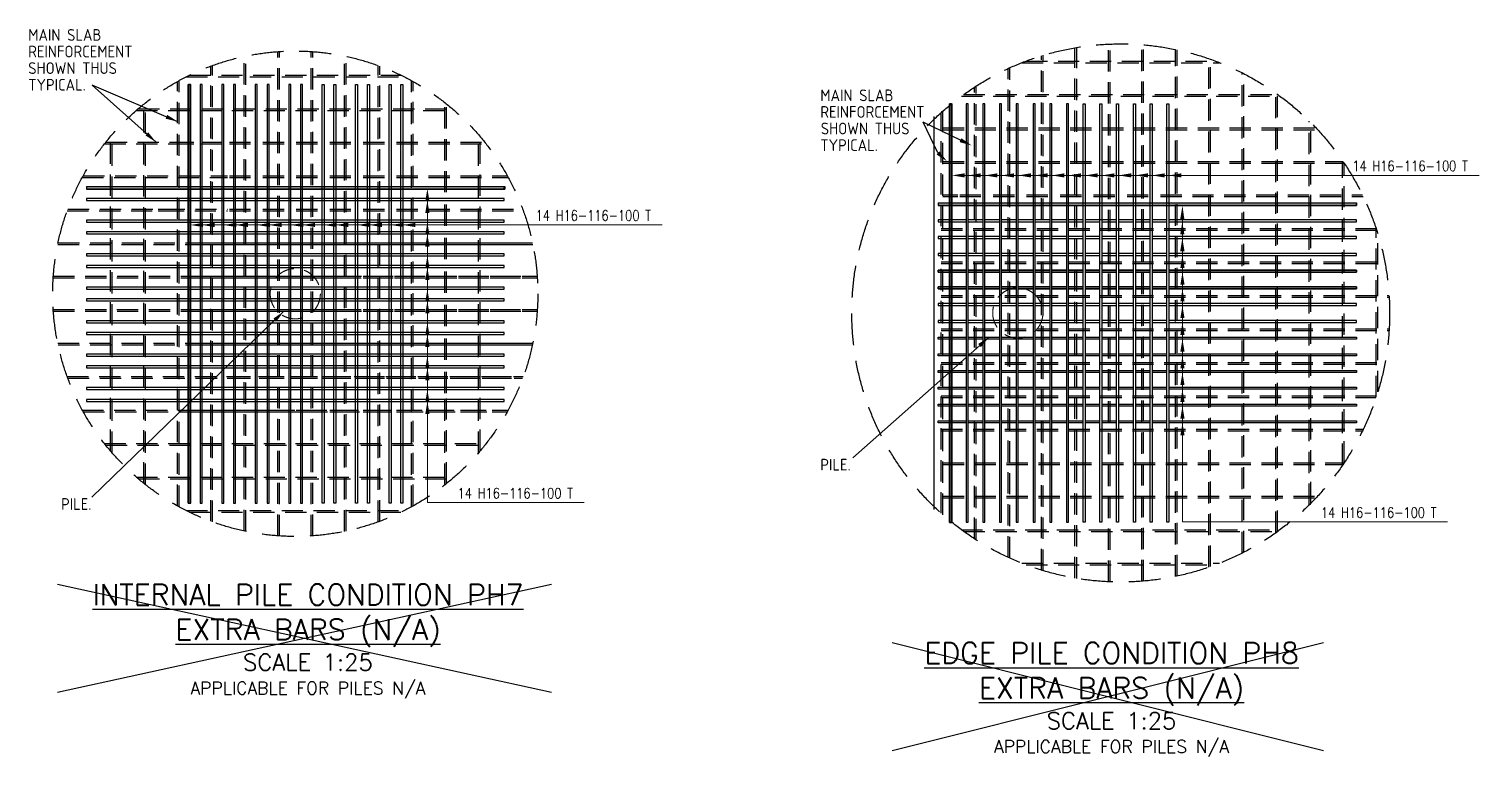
# Model space of a CAD drawing. Header units: millimetres. Extents: x -21392 to 100362, y -17730 to 39230.
# Drawn here: x 85617 to 94285, y 5177 to 9525 of the extents above; entities that cross this region are included whole.
import ezdxf

# ---------------------------------------------------------------- set-up
doc = ezdxf.new("R2010")
doc.units = ezdxf.units.MM
doc.linetypes.add('DASHED', pattern=[19.05, 12.7, -6.35])
doc.layers.get('0').update_dxf_attribs({"color": 254, "true_color": 0xdfdfdf})
for name, color, linetype in [('AP-NOTUSED', 1, 'Continuous'), ('AP-TEXT', 7, 'Continuous'), ('AutoCAD_Structural_Detailing_Distribution description', 7, 'Continuous'), ('AutoCAD_Structural_Detailing_opis rozkładu_', 7, 'Continuous'), ('CONC50', 4, 'Continuous'), ('H12', 5, 'Continuous'), ('SD-Pile-SECTION', 7, 'DASHED'), ('STEEL18', 1, 'Continuous'), ('STEEL25', 2, 'Continuous'), ('TEXT 35', 3, 'Continuous')]:
    doc.layers.add(name, color=color, linetype=linetype)
doc.styles.add('ISO', font='isocp.shx')
doc.styles.add('ROMANS', font='romans')
doc.styles.add('ROMANS NARROW', font='romans.shx', dxfattribs={"width": 0.8})
doc.styles.get("Standard").update_dxf_attribs({"font": 'arial.ttf'})
doc.dimstyles.new('ISO-25', dxfattribs={"dimtxt": 2.5, "dimasz": 2.5, "dimexe": 1.25, "dimexo": 0.625, "dimtad": 1, "dimtxsty": 'Standard', "dimcen": 2.5, "dimadec": 0, "dimazin": 0, "dimtfac": 1, "dimtmove": 0, "dimatfit": 3, "dimfxl": 1, "dimarcsym": 0})

msp = doc.modelspace()

# ---------------------------------------------------------------- hatches: boundary and pattern name
for points in [[(86583.7, 6693.7), (86567.7, 6693.7), (86567.7, 9193.7), (86583.7, 9193.7)], [(91135.5, 6578.2), (91119.5, 6578.2), (91119.5, 9078.2), (91135.5, 9078.2)], [(85961.5, 8568.9), (85961.5, 8584.9), (88461.5, 8584.9), (88461.5, 8568.9)], [(91053, 8471), (91053, 8487), (93553, 8487), (93553, 8471)]]:
    msp.add_hatch(color=7).paths.add_polyline_path(points, flags=0)
at = {"layer": 'AutoCAD_Structural_Detailing_Distribution description', "lineweight": 0}
for points in [[(91135.5, 8651.1), (91185.5, 8644), (91185.5, 8658.2)], [(87998.5, 8568.9), (87991.4, 8518.9), (88005.6, 8518.9)], [(92512.4, 8471), (92505.3, 8421), (92519.5, 8421)], [(86583.7, 8354.6), (86633.7, 8347.5), (86633.7, 8361.8)]]:
    msp.add_hatch(color=7, dxfattribs=at).paths.add_polyline_path(points, flags=0)

# ---------------------------------------------------------------- linework, layer by layer
at = {"color": 7}
for p, q in [((86567.7, 6693.7), (86567.7, 9193.7)), ((86567.7, 9193.7), (86583.7, 9193.7)), ((86583.7, 6693.7), (86583.7, 9193.7)), ((91119.5, 6578.2), (91119.5, 9078.2)), ((91119.5, 6578.2), (91119.5, 9078.2)), ((91119.5, 9078.2), (91135.5, 9078.2)), ((91135.5, 6578.2), (91135.5, 9078.2)), ((91135.5, 6578.2), (91135.5, 9078.2)), ((85961.5, 8584.9), (88461.5, 8584.9)), ((85961.5, 8584.9), (85961.5, 8568.9)), ((88461.5, 8584.9), (88461.5, 8568.9)), ((85961.5, 8568.9), (88461.5, 8568.9)), ((91053, 8487), (93553, 8487)), ((91053, 8487), (91053, 8471)), ((91053, 8471), (93553, 8471)), ((93553, 8487), (93553, 8471)), ((86567.7, 6693.7), (86583.7, 6693.7)), ((91119.5, 6578.2), (91135.5, 6578.2))]:
    msp.add_line(p, q, dxfattribs=at)
at = {"layer": 'AP-NOTUSED', "color": 1}
for p, q in [((85786.7, 5564.2), (88740, 6209)), ((85786.7, 6209), (88740, 5564.2)), ((90777.7, 5215.3), (93356, 5860)), ((90777.7, 5860), (93356, 5215.3))]:
    msp.add_line(p, q, dxfattribs=at)
at = {"layer": 'AutoCAD_Structural_Detailing_Distribution description', "color": 7, "lineweight": 0}
for p, q in [((92999.1, 8651.1), (91185.5, 8651.1)), ((92999.1, 8651.1), (94285.2, 8651.1)), ((87998.5, 6695.8), (87998.5, 8518.9)), ((92512.4, 6580.3), (92512.4, 8421)), ((88447.3, 8354.6), (86633.7, 8354.6)), ((88447.3, 8354.6), (89402.1, 8354.6)), ((87998.5, 6695.8), (88935.6, 6695.8)), ((92512.4, 6580.3), (94097.5, 6580.3))]:
    msp.add_line(p, q, dxfattribs=at)
at = {"layer": 'AutoCAD_Structural_Detailing_opis rozkładu_', "color": 0, "lineweight": 0}
for p, q in [((91267.9, 8651.2), (91285.5, 8651.2)), ((91367.9, 8651.2), (91385.5, 8651.2))]:
    msp.add_line(p, q, dxfattribs=at)
at = {"layer": 'AutoCAD_Structural_Detailing_opis rozkładu_', "color": 7, "lineweight": 0}
msp.add_line((92511.4, 8252.7), (92511.4, 8218.6), dxfattribs=at)
at = {"layer": 'CONC50', "color": 3, "ltscale": 0.5}
msp.add_line((91028, 6655.1), (91028, 9002.8), dxfattribs=at)
at = {"layer": 'H12', "color": 2, "linetype": 'Continuous', "ltscale": 0.5}
for p, q in [((91053, 8073), (91053, 8085)), ((91053, 8085), (91219, 8085)), ((91219, 8073), (91053, 8073)), ((91231, 8085), (91319, 8085)), ((91319, 8073), (91231, 8073)), ((91331, 8085), (91419, 8085)), ((91419, 8073), (91331, 8073)), ((91431, 8085), (91519, 8085)), ((91519, 8073), (91431, 8073)), ((91531, 8085), (91619, 8085)), ((91619, 8073), (91531, 8073)), ((91631, 8085), (91719, 8085)), ((91719, 8073), (91631, 8073)), ((91731, 8085), (91819, 8085)), ((91819, 8073), (91731, 8073)), ((91831, 8085), (91919, 8085)), ((91919, 8073), (91831, 8073)), ((91931, 8085), (92019, 8085)), ((92019, 8073), (91931, 8073)), ((92031, 8085), (92119, 8085)), ((92119, 8073), (92031, 8073)), ((92131, 8085), (92219, 8085)), ((92219, 8073), (92131, 8073)), ((92231, 8085), (92319, 8085)), ((92319, 8073), (92231, 8073)), ((92331, 8085), (92419, 8085)), ((92419, 8073), (92331, 8073)), ((92431, 8085), (93553, 8085)), ((93553, 8073), (92431, 8073)), ((93553, 8085), (93553, 8073)), ((91053, 7973), (91053, 7985)), ((91053, 7985), (91219, 7985)), ((91231, 7985), (91319, 7985)), ((91331, 7985), (91419, 7985)), ((91431, 7985), (91519, 7985)), ((91531, 7985), (91619, 7985)), ((91631, 7985), (91719, 7985)), ((91731, 7985), (91819, 7985)), ((91831, 7985), (91919, 7985)), ((91931, 7985), (92019, 7985)), ((92031, 7985), (92119, 7985)), ((92131, 7985), (92219, 7985)), ((92231, 7985), (92319, 7985)), ((92331, 7985), (92419, 7985)), ((92431, 7985), (93553, 7985)), ((93553, 7985), (93553, 7973)), ((91219, 7973), (91053, 7973)), ((91319, 7973), (91231, 7973)), ((91419, 7973), (91331, 7973)), ((91519, 7973), (91431, 7973)), ((91619, 7973), (91531, 7973)), ((91719, 7973), (91631, 7973)), ((91819, 7973), (91731, 7973)), ((91919, 7973), (91831, 7973)), ((92019, 7973), (91931, 7973)), ((92119, 7973), (92031, 7973)), ((92219, 7973), (92131, 7973)), ((92319, 7973), (92231, 7973)), ((92419, 7973), (92331, 7973)), ((93553, 7973), (92431, 7973))]:
    msp.add_line(p, q, dxfattribs=at)
at = {"layer": 'SD-Pile-SECTION', "linetype": 'DASHED', "lineweight": 0, "ltscale": 10}
for centre in [(87208.7, 7943.9), (91528, 7829)]:
    msp.add_circle(centre, 150, dxfattribs=at)
at = {"layer": 'STEEL18', "linetype": 'DASHED', "ltscale": 10}
for p, q in [((86913.7, 6524.2), (86913.7, 9363.6)), ((87103.7, 6497.7), (87103.7, 9390.1)), ((87113.7, 6497), (87113.7, 9390.8)), ((87303.7, 6497), (87303.7, 9390.8)), ((87303.7, 6497), (87303.7, 9390.8)), ((87313.7, 6497.7), (87313.7, 9390.1)), ((87313.7, 6497.7), (87313.7, 9390.1)), ((87503.7, 6524.2), (87503.7, 9363.6)), ((91670, 6292.7), (91670, 9365.2)), ((91680, 6289.6), (91680, 9368.3)), ((91870, 6244.8), (91870, 9413.1)), ((91870, 6244.8), (91870, 9413.1)), ((91880, 6243.1), (91880, 9414.8)), ((91880, 6243.1), (91880, 9414.8)), ((92070, 6223.1), (92070, 9434.8)), ((92080, 6222.7), (92080, 9435.2)), ((92270, 6226.4), (92270, 9431.5)), ((92280, 6227.3), (92280, 9430.6)), ((92470, 6255), (92470, 9402.9)), ((92480, 6257.1), (92480, 9400.8)), ((86703.7, 6584.7), (86703.7, 9303.1)), ((86713.7, 6581), (86713.7, 9306.8)), ((86903.7, 6526.3), (86903.7, 9361.4)), ((87513.7, 6526.3), (87513.7, 9361.4)), ((87703.7, 6581), (87703.7, 9306.8)), ((87713.7, 6584.7), (87713.7, 9303.1)), ((91470, 6369.2), (91470, 9288.7)), ((91480, 6364.6), (91480, 9293.3)), ((91552.4, 9324), (92734.1, 9324)), ((91578.4, 9334), (92708.1, 9334)), ((92670, 6310.2), (92670, 9347.7)), ((92680, 6313.7), (92680, 9344.2)), ((86503.7, 6676.8), (86503.7, 9211)), ((86513.7, 6671.3), (86513.7, 9216.5)), ((86556.4, 9238.9), (87861, 9238.9)), ((86576.6, 9248.9), (87840.7, 9248.9)), ((87903.7, 6671.3), (87903.7, 9216.5)), ((87913.7, 6676.8), (87913.7, 9211)), ((92870, 6395.1), (92870, 9262.8)), ((92880, 6400.2), (92880, 9257.7)), ((91190.8, 9124), (93095.7, 9124)), ((91204.6, 9134), (93081.9, 9134)), ((91270, 6479.3), (91270, 9178.6)), ((91280, 6472.9), (91280, 9185)), ((93070, 6515.5), (93070, 9142.4)), ((93080, 6522.6), (93080, 9135.3)), ((86258.2, 9038.9), (88159.2, 9038.9)), ((86269.8, 9048.9), (88147.5, 9048.9)), ((86303.7, 6811), (86303.7, 9076.8)), ((86313.7, 6803.1), (86313.7, 9084.7)), ((88103.7, 8549.9), (88103.7, 9084.7)), ((88113.7, 8549.9), (88113.7, 9076.8)), ((91070, 6632.2), (91070, 9025.7)), ((91080, 6623.3), (91080, 9034.6)), ((91080, 8934), (93310.8, 8934)), ((93270, 6682.4), (93270, 8975.5)), ((93280, 6692.3), (93280, 8965.6)), ((86075.8, 8848.9), (86802.7, 8848.9)), ((86103.7, 7005), (86103.7, 8882.8)), ((86113.7, 6993.4), (86113.7, 8894.4)), ((86513.7, 8848.9), (86602.7, 8848.9)), ((86814.7, 8848.9), (87002.7, 8848.9)), ((87014.7, 8848.9), (87202.7, 8848.9)), ((87214.7, 8848.9), (87402.7, 8848.9)), ((87414.7, 8848.9), (87602.7, 8848.9)), ((87614.7, 8848.9), (87802.7, 8848.9)), ((87814.7, 8848.9), (88341.6, 8848.9)), ((88303.7, 6993.4), (88303.7, 8894.4)), ((88313.7, 7005), (88313.7, 8882.8)), ((91080, 8924), (93320.2, 8924)), ((86067.9, 8838.9), (86802.7, 8838.9)), ((86513.7, 8838.9), (86602.7, 8838.9)), ((86814.7, 8838.9), (87002.7, 8838.9)), ((87014.7, 8838.9), (87202.7, 8838.9)), ((87214.7, 8838.9), (87402.7, 8838.9)), ((87414.7, 8838.9), (87602.7, 8838.9)), ((87614.7, 8838.9), (87802.7, 8838.9)), ((87814.7, 8838.9), (88349.5, 8838.9)), ((91080, 8734), (93471.8, 8734)), ((91080, 8724), (93478.6, 8724)), ((93470, 6921.3), (93470, 8736.6)), ((93480, 6936.1), (93480, 8721.8)), ((85936.1, 8638.9), (86802.7, 8638.9)), ((85941.6, 8648.9), (86802.7, 8648.9)), ((86513.7, 8648.9), (86602.7, 8648.9)), ((86513.7, 8638.9), (86602.7, 8638.9)), ((86814.7, 8648.9), (87002.7, 8648.9)), ((86814.7, 8638.9), (87002.7, 8638.9)), ((87014.7, 8648.9), (87202.7, 8648.9)), ((87014.7, 8638.9), (87202.7, 8638.9)), ((87214.7, 8648.9), (87402.7, 8648.9)), ((87214.7, 8638.9), (87402.7, 8638.9)), ((87414.7, 8648.9), (87602.7, 8648.9)), ((87414.7, 8638.9), (87602.7, 8638.9)), ((87614.7, 8648.9), (87802.7, 8648.9)), ((87614.7, 8638.9), (87802.7, 8638.9)), ((87814.7, 8648.9), (88475.7, 8648.9)), ((87814.7, 8638.9), (88481.3, 8638.9)), ((88103.7, 8349.9), (88103.7, 8537.9)), ((88113.7, 8349.9), (88113.7, 8537.9)), ((91080, 8534), (91169, 8534)), ((91080, 8524), (91169, 8524)), ((91181, 8534), (91369, 8534)), ((91181, 8524), (91369, 8524)), ((91381, 8534), (91569, 8534)), ((91381, 8524), (91569, 8524)), ((91581, 8534), (91769, 8534)), ((91581, 8524), (91769, 8524)), ((91781, 8534), (91969, 8534)), ((91781, 8524), (91969, 8524)), ((91981, 8534), (92169, 8534)), ((91981, 8524), (92169, 8524)), ((92181, 8534), (92369, 8534)), ((92181, 8524), (92369, 8524)), ((92381, 8534), (93587.9, 8534)), ((92381, 8524), (93592.8, 8524)), ((85845.8, 8438.9), (86802.7, 8438.9)), ((85849.5, 8448.9), (86802.7, 8448.9)), ((86388.7, 8448.9), (86477.7, 8448.9)), ((86388.7, 8438.9), (86477.7, 8438.9)), ((86814.7, 8448.9), (87002.7, 8448.9)), ((86814.7, 8438.9), (87002.7, 8438.9)), ((87014.7, 8448.9), (87202.7, 8448.9)), ((87014.7, 8438.9), (87202.7, 8438.9)), ((87214.7, 8448.9), (87402.7, 8448.9)), ((87214.7, 8438.9), (87402.7, 8438.9)), ((87414.7, 8448.9), (87602.7, 8448.9)), ((87414.7, 8438.9), (87602.7, 8438.9)), ((87614.7, 8448.9), (87802.7, 8448.9)), ((87614.7, 8438.9), (87802.7, 8438.9)), ((87814.7, 8448.9), (88567.9, 8448.9)), ((87814.7, 8438.9), (88571.6, 8438.9)), ((88103.7, 8149.9), (88103.7, 8337.9)), ((88113.7, 8149.9), (88113.7, 8337.9)), ((91070, 8334), (93669.4, 8334)), ((91070, 8324), (93672.7, 8324)), ((93670, 7325.8), (93670, 8332.1)), ((85789, 8238.9), (88628.3, 8238.9)), ((85791.1, 8248.9), (88626.2, 8248.9)), ((86614.7, 8248.9), (86802.7, 8248.9)), ((86614.7, 8238.9), (86802.7, 8238.9)), ((86814.7, 8248.9), (87002.7, 8248.9)), ((86814.7, 8238.9), (87002.7, 8238.9)), ((87014.7, 8248.9), (87202.7, 8248.9)), ((87014.7, 8238.9), (87202.7, 8238.9)), ((87214.7, 8248.9), (87402.7, 8248.9)), ((87214.7, 8238.9), (87402.7, 8238.9)), ((87414.7, 8248.9), (87602.7, 8248.9)), ((87414.7, 8238.9), (87602.7, 8238.9)), ((87614.7, 8248.9), (87802.7, 8248.9)), ((87614.7, 8238.9), (87802.7, 8238.9)), ((87802.7, 8248.9), (88626.2, 8248.9)), ((87802.7, 8238.9), (88628.3, 8238.9)), ((93680, 7357.2), (93680, 8300.7)), ((88103.7, 7949.9), (88103.7, 8137.9)), ((88113.7, 7949.9), (88113.7, 8137.9)), ((91070, 8134), (93721.6, 8134)), ((91070, 8124), (93723.5, 8124)), ((85761.8, 8038.9), (88655.6, 8038.9)), ((85762.5, 8048.9), (88654.9, 8048.9)), ((86614.7, 8048.9), (86802.7, 8048.9)), ((86614.7, 8038.9), (86802.7, 8038.9)), ((86814.7, 8048.9), (87002.7, 8048.9)), ((86814.7, 8038.9), (87002.7, 8038.9)), ((87014.7, 8048.9), (87202.7, 8048.9)), ((87014.7, 8038.9), (87202.7, 8038.9)), ((87214.7, 8048.9), (87402.7, 8048.9)), ((87214.7, 8038.9), (87402.7, 8038.9)), ((87414.7, 8048.9), (87602.7, 8048.9)), ((87414.7, 8038.9), (87602.7, 8038.9)), ((87614.7, 8048.9), (87802.7, 8048.9)), ((87614.7, 8038.9), (87802.7, 8038.9)), ((87802.7, 8048.9), (88654.9, 8048.9)), ((87802.7, 8038.9), (88655.6, 8038.9)), ((88103.7, 7749.9), (88103.7, 7937.9)), ((88113.7, 7749.9), (88113.7, 7937.9)), ((91070, 7934), (93747.3, 7934)), ((91070, 7924), (93748, 7924)), ((85761.8, 7848.9), (88655.6, 7848.9)), ((85761.8, 7848.9), (88655.6, 7848.9)), ((85762.5, 7838.9), (88654.9, 7838.9)), ((85762.5, 7838.9), (88654.9, 7838.9)), ((86614.7, 7848.9), (86802.7, 7848.9)), ((86614.7, 7848.9), (86802.7, 7848.9)), ((86614.7, 7838.9), (86802.7, 7838.9)), ((86614.7, 7838.9), (86802.7, 7838.9)), ((86814.7, 7848.9), (87002.7, 7848.9)), ((86814.7, 7848.9), (87002.7, 7848.9)), ((86814.7, 7838.9), (87002.7, 7838.9)), ((86814.7, 7838.9), (87002.7, 7838.9)), ((87014.7, 7848.9), (87202.7, 7848.9)), ((87014.7, 7848.9), (87202.7, 7848.9)), ((87014.7, 7838.9), (87202.7, 7838.9)), ((87014.7, 7838.9), (87202.7, 7838.9)), ((87214.7, 7848.9), (87402.7, 7848.9)), ((87214.7, 7848.9), (87402.7, 7848.9)), ((87214.7, 7838.9), (87402.7, 7838.9)), ((87214.7, 7838.9), (87402.7, 7838.9)), ((87414.7, 7848.9), (87602.7, 7848.9)), ((87414.7, 7848.9), (87602.7, 7848.9)), ((87414.7, 7838.9), (87602.7, 7838.9)), ((87414.7, 7838.9), (87602.7, 7838.9)), ((87614.7, 7848.9), (87802.7, 7848.9)), ((87614.7, 7848.9), (87802.7, 7848.9)), ((87614.7, 7838.9), (87802.7, 7838.9)), ((87614.7, 7838.9), (87802.7, 7838.9)), ((87802.7, 7848.9), (88655.6, 7848.9)), ((87802.7, 7848.9), (88655.6, 7848.9)), ((87802.7, 7838.9), (88654.9, 7838.9)), ((87802.7, 7838.9), (88654.9, 7838.9)), ((88103.7, 7549.9), (88103.7, 7737.9)), ((88113.7, 7549.9), (88113.7, 7737.9)), ((91070, 7734), (93748, 7734)), ((91070, 7734), (93748, 7734)), ((91070, 7724), (93747.3, 7724)), ((91070, 7724), (93747.3, 7724)), ((85789, 7648.9), (88628.3, 7648.9)), ((85791.1, 7638.9), (88626.2, 7638.9)), ((86614.7, 7648.9), (86802.7, 7648.9)), ((86614.7, 7638.9), (86802.7, 7638.9)), ((86814.7, 7648.9), (87002.7, 7648.9)), ((86814.7, 7638.9), (87002.7, 7638.9)), ((87014.7, 7648.9), (87202.7, 7648.9)), ((87014.7, 7638.9), (87202.7, 7638.9)), ((87214.7, 7648.9), (87402.7, 7648.9)), ((87214.7, 7638.9), (87402.7, 7638.9)), ((87414.7, 7648.9), (87602.7, 7648.9)), ((87414.7, 7638.9), (87602.7, 7638.9)), ((87614.7, 7648.9), (87802.7, 7648.9)), ((87614.7, 7638.9), (87802.7, 7638.9)), ((87802.7, 7648.9), (88628.3, 7648.9)), ((87802.7, 7638.9), (88626.2, 7638.9)), ((88103.7, 7349.9), (88103.7, 7537.9)), ((88113.7, 7349.9), (88113.7, 7537.9)), ((91070, 7534), (93723.5, 7534)), ((91070, 7524), (93721.6, 7524)), ((85845.8, 7448.9), (88571.6, 7448.9)), ((85849.5, 7438.9), (88567.9, 7438.9)), ((86614.7, 7448.9), (86802.7, 7448.9)), ((86614.7, 7438.9), (86802.7, 7438.9)), ((86814.7, 7448.9), (87002.7, 7448.9)), ((86814.7, 7438.9), (87002.7, 7438.9)), ((87014.7, 7448.9), (87202.7, 7448.9)), ((87014.7, 7438.9), (87202.7, 7438.9)), ((87214.7, 7448.9), (87402.7, 7448.9)), ((87214.7, 7438.9), (87402.7, 7438.9)), ((87414.7, 7448.9), (87602.7, 7448.9)), ((87414.7, 7438.9), (87602.7, 7438.9)), ((87614.7, 7448.9), (87802.7, 7448.9)), ((87614.7, 7438.9), (87802.7, 7438.9)), ((87802.7, 7448.9), (88571.6, 7448.9)), ((87802.7, 7438.9), (88567.9, 7438.9)), ((88103.7, 6803.1), (88103.7, 7337.9)), ((88113.7, 6811), (88113.7, 7337.9)), ((91070, 7334), (93672.7, 7334)), ((91070, 7324), (93669.4, 7324)), ((85936.1, 7248.9), (88481.3, 7248.9)), ((85941.6, 7238.9), (88475.7, 7238.9)), ((86614.7, 7248.9), (86802.7, 7248.9)), ((86614.7, 7238.9), (86802.7, 7238.9)), ((86814.7, 7248.9), (87002.7, 7248.9)), ((86814.7, 7238.9), (87002.7, 7238.9)), ((87014.7, 7248.9), (87202.7, 7248.9)), ((87014.7, 7238.9), (87202.7, 7238.9)), ((87214.7, 7248.9), (87402.7, 7248.9)), ((87214.7, 7238.9), (87402.7, 7238.9)), ((87414.7, 7248.9), (87602.7, 7248.9)), ((87414.7, 7238.9), (87602.7, 7238.9)), ((87614.7, 7248.9), (87802.7, 7248.9)), ((87614.7, 7238.9), (87802.7, 7238.9)), ((87814.7, 7248.9), (88481.3, 7248.9)), ((87814.7, 7238.9), (88475.7, 7238.9)), ((91070, 7134), (93592.8, 7134)), ((91070, 7124), (93587.9, 7124)), ((86067.9, 7048.9), (88349.5, 7048.9)), ((86075.8, 7038.9), (88341.6, 7038.9)), ((86258.2, 6848.9), (88159.2, 6848.9)), ((91080, 6934), (93478.6, 6934)), ((91080, 6924), (93471.8, 6924)), ((86269.8, 6838.9), (88147.5, 6838.9)), ((91080, 6734), (93320.2, 6734)), ((91080, 6724), (93310.8, 6724)), ((86556.4, 6648.9), (87861, 6648.9)), ((86576.6, 6638.9), (87840.7, 6638.9)), ((91190.8, 6534), (93095.7, 6534)), ((91204.6, 6524), (93081.9, 6524)), ((91552.4, 6334), (92734.1, 6334)), ((91578.4, 6324), (92708.1, 6324))]:
    msp.add_line(p, q, dxfattribs=at)
at = {"layer": 'STEEL18', "linetype": 'DASHED', "ltscale": 15}
for centre, radius in [((87208.7, 7943.9), 1450), ((92143.3, 7829), 1607.5)]:
    msp.add_circle(centre, radius, dxfattribs=at)
at = {"layer": 'STEEL25', "ltscale": 0.5}
for p, q in [((91131, 9079), (91119, 9079)), ((91119, 9079), (91119, 6579)), ((91131, 6579), (91131, 9079)), ((91231, 9079), (91219, 9079)), ((91219, 9079), (91219, 6579)), ((91231, 6579), (91231, 9079)), ((91331, 9079), (91319, 9079)), ((91319, 9079), (91319, 6579)), ((91331, 6579), (91331, 9079)), ((91431, 9079), (91419, 9079)), ((91419, 9079), (91419, 6579)), ((91431, 6579), (91431, 9079)), ((91531, 9079), (91519, 9079)), ((91519, 9079), (91519, 6579)), ((91531, 6579), (91531, 9079)), ((91631, 9079), (91619, 9079)), ((91619, 9079), (91619, 6579)), ((91631, 6579), (91631, 9079)), ((91731, 9079), (91719, 9079)), ((91719, 9079), (91719, 6579)), ((91731, 6579), (91731, 9079)), ((91831, 9079), (91819, 9079)), ((91819, 9079), (91819, 6579)), ((91831, 6579), (91831, 9079)), ((91919, 6579), (91919, 9079)), ((91919, 9079), (91931, 9079)), ((91931, 9079), (91931, 6579)), ((92019, 6579), (92019, 9079)), ((92019, 9079), (92031, 9079)), ((92031, 9079), (92031, 6579)), ((92119, 6579), (92119, 9079)), ((92119, 9079), (92131, 9079)), ((92131, 9079), (92131, 6579)), ((92219, 6579), (92219, 9079)), ((92219, 9079), (92231, 9079)), ((92231, 9079), (92231, 6579)), ((92319, 6579), (92319, 9079)), ((92319, 9079), (92331, 9079)), ((92331, 9079), (92331, 6579)), ((92419, 6579), (92419, 9079)), ((92419, 9079), (92431, 9079)), ((92431, 9079), (92431, 6579)), ((91219, 8485), (91053, 8485)), ((91053, 8485), (91053, 8473)), ((91053, 8473), (91219, 8473)), ((91319, 8485), (91231, 8485)), ((91231, 8473), (91319, 8473)), ((91419, 8485), (91331, 8485)), ((91331, 8473), (91419, 8473)), ((91519, 8485), (91431, 8485)), ((91431, 8473), (91519, 8473)), ((91619, 8485), (91531, 8485)), ((91531, 8473), (91619, 8473)), ((91719, 8485), (91631, 8485)), ((91631, 8473), (91719, 8473)), ((91819, 8485), (91731, 8485)), ((91731, 8473), (91819, 8473)), ((91919, 8485), (91831, 8485)), ((91831, 8473), (91919, 8473)), ((92119, 8485), (91931, 8485)), ((91931, 8473), (92019, 8473)), ((92031, 8473), (92119, 8473)), ((92219, 8485), (92131, 8485)), ((92131, 8473), (92219, 8473)), ((92319, 8485), (92231, 8485)), ((92231, 8473), (92319, 8473)), ((92419, 8485), (92331, 8485)), ((92331, 8473), (92419, 8473)), ((93553, 8485), (92431, 8485)), ((92431, 8473), (93553, 8473)), ((93553, 8473), (93553, 8485)), ((91219, 8385), (91053, 8385)), ((91053, 8385), (91053, 8373)), ((91053, 8373), (91219, 8373)), ((91319, 8385), (91231, 8385)), ((91231, 8373), (91319, 8373)), ((91419, 8385), (91331, 8385)), ((91331, 8373), (91419, 8373)), ((91519, 8385), (91431, 8385)), ((91431, 8373), (91519, 8373)), ((91619, 8385), (91531, 8385)), ((91531, 8373), (91619, 8373)), ((91719, 8385), (91631, 8385)), ((91631, 8373), (91719, 8373)), ((91819, 8385), (91731, 8385)), ((91731, 8373), (91819, 8373)), ((91919, 8385), (91831, 8385)), ((91831, 8373), (91919, 8373)), ((92119, 8385), (91931, 8385)), ((91931, 8373), (92019, 8373)), ((92031, 8373), (92119, 8373)), ((92219, 8385), (92131, 8385)), ((92131, 8373), (92219, 8373)), ((92319, 8385), (92231, 8385)), ((92231, 8373), (92319, 8373)), ((92419, 8385), (92331, 8385)), ((92331, 8373), (92419, 8373)), ((93553, 8385), (92431, 8385)), ((92431, 8373), (93553, 8373)), ((93553, 8373), (93553, 8385)), ((91219, 8285), (91053, 8285)), ((91053, 8285), (91053, 8273)), ((91053, 8273), (91219, 8273)), ((91319, 8285), (91231, 8285)), ((91231, 8273), (91319, 8273)), ((91419, 8285), (91331, 8285)), ((91331, 8273), (91419, 8273)), ((91519, 8285), (91431, 8285)), ((91431, 8273), (91519, 8273)), ((91619, 8285), (91531, 8285)), ((91531, 8273), (91619, 8273)), ((91719, 8285), (91631, 8285)), ((91631, 8273), (91719, 8273)), ((91819, 8285), (91731, 8285)), ((91731, 8273), (91819, 8273)), ((91919, 8285), (91831, 8285)), ((91831, 8273), (91919, 8273)), ((92019, 8285), (91931, 8285)), ((91931, 8273), (92019, 8273)), ((92119, 8285), (92031, 8285)), ((92031, 8273), (92119, 8273)), ((92219, 8285), (92131, 8285)), ((92131, 8273), (92219, 8273)), ((92319, 8285), (92231, 8285)), ((92231, 8273), (92319, 8273)), ((92419, 8285), (92331, 8285)), ((92331, 8273), (92419, 8273)), ((93553, 8285), (92431, 8285)), ((92431, 8273), (93553, 8273)), ((93553, 8273), (93553, 8285)), ((91219, 8185), (91053, 8185)), ((91053, 8185), (91053, 8173)), ((91053, 8173), (91219, 8173)), ((91319, 8185), (91231, 8185)), ((91231, 8173), (91319, 8173)), ((91419, 8185), (91331, 8185)), ((91331, 8173), (91419, 8173)), ((91519, 8185), (91431, 8185)), ((91431, 8173), (91519, 8173)), ((91619, 8185), (91531, 8185)), ((91531, 8173), (91619, 8173)), ((91719, 8185), (91631, 8185)), ((91631, 8173), (91719, 8173)), ((91819, 8185), (91731, 8185)), ((91731, 8173), (91819, 8173)), ((91919, 8185), (91831, 8185)), ((91831, 8173), (91919, 8173)), ((92019, 8185), (91931, 8185)), ((91931, 8173), (92019, 8173)), ((92119, 8185), (92031, 8185)), ((92031, 8173), (92119, 8173)), ((92219, 8185), (92131, 8185)), ((92131, 8173), (92219, 8173)), ((92319, 8185), (92231, 8185)), ((92231, 8173), (92319, 8173)), ((92419, 8185), (92331, 8185)), ((92331, 8173), (92419, 8173)), ((93553, 8185), (92431, 8185)), ((92431, 8173), (93553, 8173)), ((93553, 8173), (93553, 8185)), ((91219, 8085), (91053, 8085)), ((91053, 8085), (91053, 8073)), ((91053, 8073), (91219, 8073)), ((91319, 8085), (91231, 8085)), ((91231, 8073), (91319, 8073)), ((91419, 8085), (91331, 8085)), ((91331, 8073), (91419, 8073)), ((91519, 8085), (91431, 8085)), ((91431, 8073), (91519, 8073)), ((91619, 8085), (91531, 8085)), ((91531, 8073), (91619, 8073)), ((91719, 8085), (91631, 8085)), ((91631, 8073), (91719, 8073)), ((91819, 8085), (91731, 8085)), ((91731, 8073), (91819, 8073)), ((91919, 8085), (91831, 8085)), ((91831, 8073), (91919, 8073)), ((92019, 8085), (91931, 8085)), ((91931, 8073), (92019, 8073)), ((92119, 8085), (92031, 8085)), ((92031, 8073), (92119, 8073)), ((92219, 8085), (92131, 8085)), ((92131, 8073), (92219, 8073)), ((92319, 8085), (92231, 8085)), ((92231, 8073), (92319, 8073)), ((92419, 8085), (92331, 8085)), ((92331, 8073), (92419, 8073)), ((93553, 8085), (92431, 8085)), ((92431, 8073), (93553, 8073)), ((93553, 8073), (93553, 8085)), ((91219, 7985), (91053, 7985)), ((91053, 7985), (91053, 7973)), ((91319, 7985), (91231, 7985)), ((91419, 7985), (91331, 7985)), ((91519, 7985), (91431, 7985)), ((91619, 7985), (91531, 7985)), ((91719, 7985), (91631, 7985)), ((91819, 7985), (91731, 7985)), ((91919, 7985), (91831, 7985)), ((92019, 7985), (91931, 7985)), ((92119, 7985), (92031, 7985)), ((92219, 7985), (92131, 7985)), ((92319, 7985), (92231, 7985)), ((92419, 7985), (92331, 7985)), ((93553, 7985), (92431, 7985)), ((93553, 7973), (93553, 7985)), ((91053, 7973), (91219, 7973)), ((91231, 7973), (91319, 7973)), ((91331, 7973), (91419, 7973)), ((91431, 7973), (91519, 7973)), ((91531, 7973), (91619, 7973)), ((91631, 7973), (91719, 7973)), ((91731, 7973), (91819, 7973)), ((91831, 7973), (91919, 7973)), ((91931, 7973), (92019, 7973)), ((92031, 7973), (92119, 7973)), ((92131, 7973), (92219, 7973)), ((92231, 7973), (92319, 7973)), ((92331, 7973), (92419, 7973)), ((92431, 7973), (93553, 7973)), ((91219, 7885), (91053, 7885)), ((91053, 7885), (91053, 7873)), ((91053, 7873), (91219, 7873)), ((91319, 7885), (91231, 7885)), ((91231, 7873), (91319, 7873)), ((91419, 7885), (91331, 7885)), ((91331, 7873), (91419, 7873)), ((91519, 7885), (91431, 7885)), ((91431, 7873), (91519, 7873)), ((91619, 7885), (91531, 7885)), ((91531, 7873), (91619, 7873)), ((91719, 7885), (91631, 7885)), ((91631, 7873), (91719, 7873)), ((91819, 7885), (91731, 7885)), ((91731, 7873), (91819, 7873)), ((91919, 7885), (91831, 7885)), ((91831, 7873), (91919, 7873)), ((92019, 7885), (91931, 7885)), ((91931, 7873), (92019, 7873)), ((92119, 7885), (92031, 7885)), ((92031, 7873), (92119, 7873)), ((92219, 7885), (92131, 7885)), ((92131, 7873), (92219, 7873)), ((92319, 7885), (92231, 7885)), ((92231, 7873), (92319, 7873)), ((92419, 7885), (92331, 7885)), ((92331, 7873), (92419, 7873)), ((93553, 7885), (92431, 7885)), ((92431, 7873), (93553, 7873)), ((93553, 7873), (93553, 7885)), ((91219, 7785), (91053, 7785)), ((91053, 7785), (91053, 7773)), ((91053, 7773), (91219, 7773)), ((91319, 7785), (91231, 7785)), ((91231, 7773), (91319, 7773)), ((91419, 7785), (91331, 7785)), ((91331, 7773), (91419, 7773)), ((91519, 7785), (91431, 7785)), ((91431, 7773), (91519, 7773)), ((91619, 7785), (91531, 7785)), ((91531, 7773), (91619, 7773)), ((91719, 7785), (91631, 7785)), ((91631, 7773), (91719, 7773)), ((91819, 7785), (91731, 7785)), ((91731, 7773), (91819, 7773)), ((91919, 7785), (91831, 7785)), ((91831, 7773), (91919, 7773)), ((92019, 7785), (91931, 7785)), ((91931, 7773), (92019, 7773)), ((92119, 7785), (92031, 7785)), ((92031, 7773), (92119, 7773)), ((92219, 7785), (92131, 7785)), ((92131, 7773), (92219, 7773)), ((92319, 7785), (92231, 7785)), ((92231, 7773), (92319, 7773)), ((92419, 7785), (92331, 7785)), ((92331, 7773), (92419, 7773)), ((93553, 7785), (92431, 7785)), ((92431, 7773), (93553, 7773)), ((93553, 7773), (93553, 7785)), ((91053, 7673), (91053, 7685)), ((91053, 7685), (91219, 7685)), ((91219, 7673), (91053, 7673)), ((91231, 7685), (91319, 7685)), ((91319, 7673), (91231, 7673)), ((91331, 7685), (91419, 7685)), ((91419, 7673), (91331, 7673)), ((91431, 7685), (91519, 7685)), ((91519, 7673), (91431, 7673)), ((91531, 7685), (91619, 7685)), ((91619, 7673), (91531, 7673)), ((91631, 7685), (91719, 7685)), ((91719, 7673), (91631, 7673)), ((91731, 7685), (91819, 7685)), ((91819, 7673), (91731, 7673)), ((91831, 7685), (91919, 7685)), ((91919, 7673), (91831, 7673)), ((91931, 7685), (92019, 7685)), ((92019, 7673), (91931, 7673)), ((92031, 7685), (92119, 7685)), ((92119, 7673), (92031, 7673)), ((92131, 7685), (92219, 7685)), ((92219, 7673), (92131, 7673)), ((92231, 7685), (92319, 7685)), ((92319, 7673), (92231, 7673)), ((92331, 7685), (92419, 7685)), ((92419, 7673), (92331, 7673)), ((92431, 7685), (93553, 7685)), ((93553, 7673), (92431, 7673)), ((93553, 7685), (93553, 7673)), ((91053, 7573), (91053, 7585)), ((91053, 7585), (91219, 7585)), ((91219, 7573), (91053, 7573)), ((91231, 7585), (91319, 7585)), ((91319, 7573), (91231, 7573)), ((91331, 7585), (91419, 7585)), ((91419, 7573), (91331, 7573)), ((91431, 7585), (91519, 7585)), ((91519, 7573), (91431, 7573)), ((91531, 7585), (91619, 7585)), ((91619, 7573), (91531, 7573)), ((91631, 7585), (91719, 7585)), ((91719, 7573), (91631, 7573)), ((91731, 7585), (91819, 7585)), ((91819, 7573), (91731, 7573)), ((91831, 7585), (91919, 7585)), ((91919, 7573), (91831, 7573)), ((91931, 7585), (92019, 7585)), ((92019, 7573), (91931, 7573)), ((92031, 7585), (92119, 7585)), ((92119, 7573), (92031, 7573)), ((92131, 7585), (92219, 7585)), ((92219, 7573), (92131, 7573)), ((92231, 7585), (92319, 7585)), ((92319, 7573), (92231, 7573)), ((92331, 7585), (92419, 7585)), ((92419, 7573), (92331, 7573)), ((92431, 7585), (93553, 7585)), ((93553, 7573), (92431, 7573)), ((93553, 7585), (93553, 7573)), ((91053, 7473), (91053, 7485)), ((91053, 7485), (91219, 7485)), ((91219, 7473), (91053, 7473)), ((91231, 7485), (91319, 7485)), ((91319, 7473), (91231, 7473)), ((91331, 7485), (91419, 7485)), ((91419, 7473), (91331, 7473)), ((91431, 7485), (91519, 7485)), ((91519, 7473), (91431, 7473)), ((91531, 7485), (91619, 7485)), ((91619, 7473), (91531, 7473)), ((91631, 7485), (91719, 7485)), ((91719, 7473), (91631, 7473)), ((91731, 7485), (91819, 7485)), ((91819, 7473), (91731, 7473)), ((91831, 7485), (91919, 7485)), ((91919, 7473), (91831, 7473)), ((91931, 7485), (92019, 7485)), ((92019, 7473), (91931, 7473)), ((92031, 7485), (92119, 7485)), ((92119, 7473), (92031, 7473)), ((92131, 7485), (92219, 7485)), ((92219, 7473), (92131, 7473)), ((92231, 7485), (92319, 7485)), ((92319, 7473), (92231, 7473)), ((92331, 7485), (92419, 7485)), ((92419, 7473), (92331, 7473)), ((92431, 7485), (93553, 7485)), ((93553, 7473), (92431, 7473)), ((93553, 7485), (93553, 7473)), ((91053, 7373), (91053, 7385)), ((91053, 7385), (91219, 7385)), ((91219, 7373), (91053, 7373)), ((91231, 7385), (91319, 7385)), ((91319, 7373), (91231, 7373)), ((91331, 7385), (91419, 7385)), ((91419, 7373), (91331, 7373)), ((91431, 7385), (91519, 7385)), ((91519, 7373), (91431, 7373)), ((91531, 7385), (91619, 7385)), ((91619, 7373), (91531, 7373)), ((91631, 7385), (91719, 7385)), ((91719, 7373), (91631, 7373)), ((91731, 7385), (91819, 7385)), ((91819, 7373), (91731, 7373)), ((91831, 7385), (91919, 7385)), ((91919, 7373), (91831, 7373)), ((91931, 7385), (92019, 7385)), ((92019, 7373), (91931, 7373)), ((92031, 7385), (92119, 7385)), ((92119, 7373), (92031, 7373)), ((92131, 7385), (92219, 7385)), ((92219, 7373), (92131, 7373)), ((92231, 7385), (92319, 7385)), ((92319, 7373), (92231, 7373)), ((92331, 7385), (92419, 7385)), ((92419, 7373), (92331, 7373)), ((92431, 7385), (93553, 7385)), ((93553, 7373), (92431, 7373)), ((93553, 7385), (93553, 7373)), ((91053, 7273), (91053, 7285)), ((91053, 7285), (91219, 7285)), ((91231, 7285), (91319, 7285)), ((91331, 7285), (91419, 7285)), ((91431, 7285), (91519, 7285)), ((91531, 7285), (91619, 7285)), ((91631, 7285), (91719, 7285)), ((91731, 7285), (91819, 7285)), ((91831, 7285), (91919, 7285)), ((91931, 7285), (92019, 7285)), ((92031, 7285), (92119, 7285)), ((92131, 7285), (92219, 7285)), ((92231, 7285), (92319, 7285)), ((92331, 7285), (92419, 7285)), ((92431, 7285), (93553, 7285)), ((93553, 7285), (93553, 7273)), ((91219, 7273), (91053, 7273)), ((91319, 7273), (91231, 7273)), ((91419, 7273), (91331, 7273)), ((91519, 7273), (91431, 7273)), ((91619, 7273), (91531, 7273)), ((91719, 7273), (91631, 7273)), ((91819, 7273), (91731, 7273)), ((91919, 7273), (91831, 7273)), ((92019, 7273), (91931, 7273)), ((92119, 7273), (92031, 7273)), ((92219, 7273), (92131, 7273)), ((92319, 7273), (92231, 7273)), ((92419, 7273), (92331, 7273)), ((93553, 7273), (92431, 7273)), ((91053, 7173), (91053, 7185)), ((91053, 7185), (91219, 7185)), ((91219, 7173), (91053, 7173)), ((91231, 7185), (91319, 7185)), ((91319, 7173), (91231, 7173)), ((91331, 7185), (91419, 7185)), ((91419, 7173), (91331, 7173)), ((91431, 7185), (91519, 7185)), ((91519, 7173), (91431, 7173)), ((91531, 7185), (91619, 7185)), ((91619, 7173), (91531, 7173)), ((91631, 7185), (91719, 7185)), ((91719, 7173), (91631, 7173)), ((91731, 7185), (91819, 7185)), ((91819, 7173), (91731, 7173)), ((91831, 7185), (91919, 7185)), ((91919, 7173), (91831, 7173)), ((91931, 7185), (92019, 7185)), ((92019, 7173), (91931, 7173)), ((92031, 7185), (92119, 7185)), ((92119, 7173), (92031, 7173)), ((92131, 7185), (92219, 7185)), ((92219, 7173), (92131, 7173)), ((92231, 7185), (92319, 7185)), ((92319, 7173), (92231, 7173)), ((92331, 7185), (92419, 7185)), ((92419, 7173), (92331, 7173)), ((92431, 7185), (93553, 7185)), ((93553, 7173), (92431, 7173)), ((93553, 7185), (93553, 7173)), ((91119, 6579), (91131, 6579)), ((91219, 6579), (91231, 6579)), ((91319, 6579), (91331, 6579)), ((91419, 6579), (91431, 6579)), ((91519, 6579), (91531, 6579)), ((91619, 6579), (91631, 6579)), ((91719, 6579), (91731, 6579)), ((91819, 6579), (91831, 6579)), ((91931, 6579), (91919, 6579)), ((92031, 6579), (92019, 6579)), ((92131, 6579), (92119, 6579)), ((92231, 6579), (92219, 6579)), ((92331, 6579), (92319, 6579)), ((92431, 6579), (92419, 6579))]:
    msp.add_line(p, q, dxfattribs=at)
for points in [[(86581.7, 6693.7), (86581.7, 9193.7), (86569.7, 9193.7), (86569.7, 6693.7)], [(86651.7, 6693.7), (86651.7, 9193.7), (86639.7, 9193.7), (86639.7, 6693.7)], [(86781.7, 6693.7), (86781.7, 9193.7), (86769.7, 9193.7), (86769.7, 6693.7)], [(86851.7, 6693.7), (86851.7, 9193.7), (86839.7, 9193.7), (86839.7, 6693.7)], [(86981.7, 6693.7), (86981.7, 9193.7), (86969.7, 9193.7), (86969.7, 6693.7)], [(87051.7, 6693.7), (87051.7, 9193.7), (87039.7, 9193.7), (87039.7, 6693.7)], [(87181.7, 6693.7), (87181.7, 9193.7), (87169.7, 9193.7), (87169.7, 6693.7)], [(87251.7, 6693.7), (87251.7, 9193.7), (87239.7, 9193.7), (87239.7, 6693.7)], [(87369.7, 6693.7), (87369.7, 9193.7), (87381.7, 9193.7), (87381.7, 6693.7)], [(87439.7, 6693.7), (87439.7, 9193.7), (87451.7, 9193.7), (87451.7, 6693.7)], [(87569.7, 6693.7), (87569.7, 9193.7), (87581.7, 9193.7), (87581.7, 6693.7)], [(87581.7, 6693.7), (87569.7, 6693.7), (87569.7, 9193.7), (87581.7, 9193.7)], [(87639.7, 6693.7), (87639.7, 9193.7), (87651.7, 9193.7), (87651.7, 6693.7)], [(87651.7, 6693.7), (87639.7, 6693.7), (87639.7, 9193.7), (87651.7, 9193.7)], [(87769.7, 6693.7), (87769.7, 9193.7), (87781.7, 9193.7), (87781.7, 6693.7)], [(87781.7, 6693.7), (87769.7, 6693.7), (87769.7, 9193.7), (87781.7, 9193.7)], [(87839.7, 6693.7), (87839.7, 9193.7), (87851.7, 9193.7), (87851.7, 6693.7)], [(87851.7, 6693.7), (87839.7, 6693.7), (87839.7, 9193.7), (87851.7, 9193.7)], [(85961.5, 8570.9), (88457.3, 8570.9), (88457.3, 8582.9), (85961.5, 8582.9)]]:
    msp.add_lwpolyline(points, close=True, dxfattribs=at)
for points in [[(85961.5, 8500.9), (88457.3, 8500.9), (88457.3, 8512.9), (85961.5, 8512.9)], [(86477.7, 8512.9), (85961.5, 8512.9), (85961.5, 8500.9), (86477.7, 8500.9)], [(86802.7, 8512.9), (86614.7, 8512.9)], [(86614.7, 8500.9), (86802.7, 8500.9)], [(87002.7, 8512.9), (86814.7, 8512.9)], [(86814.7, 8500.9), (87002.7, 8500.9)], [(87202.7, 8512.9), (87014.7, 8512.9)], [(87014.7, 8500.9), (87202.7, 8500.9)], [(87402.7, 8512.9), (87214.7, 8512.9)], [(87214.7, 8500.9), (87402.7, 8500.9)], [(87602.7, 8512.9), (87414.7, 8512.9)], [(87414.7, 8500.9), (87602.7, 8500.9)], [(87802.7, 8512.9), (87614.7, 8512.9)], [(87614.7, 8500.9), (87802.7, 8500.9)], [(85961.5, 8370.9), (88457.3, 8370.9), (88457.3, 8382.9), (85961.5, 8382.9)], [(86477.7, 8382.9), (85961.5, 8382.9), (85961.5, 8370.9), (86477.7, 8370.9)], [(86802.7, 8382.9), (86614.7, 8382.9)], [(86614.7, 8370.9), (86802.7, 8370.9)], [(87002.7, 8382.9), (86814.7, 8382.9)], [(86814.7, 8370.9), (87002.7, 8370.9)], [(87202.7, 8382.9), (87014.7, 8382.9)], [(87014.7, 8370.9), (87202.7, 8370.9)], [(87402.7, 8382.9), (87214.7, 8382.9)], [(87214.7, 8370.9), (87402.7, 8370.9)], [(87602.7, 8382.9), (87414.7, 8382.9)], [(87414.7, 8370.9), (87602.7, 8370.9)], [(87802.7, 8382.9), (87614.7, 8382.9)], [(87614.7, 8370.9), (87802.7, 8370.9)], [(85961.5, 8300.9), (88457.3, 8300.9), (88457.3, 8312.9), (85961.5, 8312.9)], [(86477.7, 8312.9), (85961.5, 8312.9), (85961.5, 8300.9), (86477.7, 8300.9)], [(86802.7, 8312.9), (86614.7, 8312.9)], [(86614.7, 8300.9), (86802.7, 8300.9)], [(87002.7, 8312.9), (86814.7, 8312.9)], [(86814.7, 8300.9), (87002.7, 8300.9)], [(87202.7, 8312.9), (87014.7, 8312.9)], [(87014.7, 8300.9), (87202.7, 8300.9)], [(87402.7, 8312.9), (87214.7, 8312.9)], [(87214.7, 8300.9), (87402.7, 8300.9)], [(87602.7, 8312.9), (87414.7, 8312.9)], [(87414.7, 8300.9), (87602.7, 8300.9)], [(87802.7, 8312.9), (87614.7, 8312.9)], [(87614.7, 8300.9), (87802.7, 8300.9)], [(85961.5, 8170.9), (88457.3, 8170.9), (88457.3, 8182.9), (85961.5, 8182.9)], [(86477.7, 8182.9), (85961.5, 8182.9), (85961.5, 8170.9), (86477.7, 8170.9)], [(86802.7, 8182.9), (86614.7, 8182.9)], [(86614.7, 8170.9), (86802.7, 8170.9)], [(87002.7, 8182.9), (86814.7, 8182.9)], [(86814.7, 8170.9), (87002.7, 8170.9)], [(87202.7, 8182.9), (87014.7, 8182.9)], [(87014.7, 8170.9), (87202.7, 8170.9)], [(87402.7, 8182.9), (87214.7, 8182.9)], [(87214.7, 8170.9), (87402.7, 8170.9)], [(87602.7, 8182.9), (87414.7, 8182.9)], [(87414.7, 8170.9), (87602.7, 8170.9)], [(87802.7, 8182.9), (87614.7, 8182.9)], [(87614.7, 8170.9), (87802.7, 8170.9)], [(85961.5, 8100.9), (88457.3, 8100.9), (88457.3, 8112.9), (85961.5, 8112.9)], [(86477.7, 8112.9), (85961.5, 8112.9), (85961.5, 8100.9), (86477.7, 8100.9)], [(86802.7, 8112.9), (86614.7, 8112.9)], [(86614.7, 8100.9), (86802.7, 8100.9)], [(87002.7, 8112.9), (86814.7, 8112.9)], [(86814.7, 8100.9), (87002.7, 8100.9)], [(87202.7, 8112.9), (87014.7, 8112.9)], [(87014.7, 8100.9), (87202.7, 8100.9)], [(87402.7, 8112.9), (87214.7, 8112.9)], [(87214.7, 8100.9), (87402.7, 8100.9)], [(87602.7, 8112.9), (87414.7, 8112.9)], [(87414.7, 8100.9), (87602.7, 8100.9)], [(87802.7, 8112.9), (87614.7, 8112.9)], [(87614.7, 8100.9), (87802.7, 8100.9)], [(85961.5, 7970.9), (88457.3, 7970.9), (88457.3, 7982.9), (85961.5, 7982.9)], [(86477.7, 7982.9), (85961.5, 7982.9), (85961.5, 7970.9), (86477.7, 7970.9)], [(86802.7, 7982.9), (86614.7, 7982.9)], [(87002.7, 7982.9), (86814.7, 7982.9)], [(87202.7, 7982.9), (87014.7, 7982.9)], [(87402.7, 7982.9), (87214.7, 7982.9)], [(87602.7, 7982.9), (87414.7, 7982.9)], [(87802.7, 7982.9), (87614.7, 7982.9)], [(85961.5, 7900.9), (88457.3, 7900.9), (88457.3, 7912.9), (85961.5, 7912.9)], [(86477.7, 7912.9), (85961.5, 7912.9), (85961.5, 7900.9), (86477.7, 7900.9)], [(86614.7, 7970.9), (86802.7, 7970.9)], [(86802.7, 7912.9), (86614.7, 7912.9)], [(86614.7, 7900.9), (86802.7, 7900.9)], [(86814.7, 7970.9), (87002.7, 7970.9)], [(87002.7, 7912.9), (86814.7, 7912.9)], [(86814.7, 7900.9), (87002.7, 7900.9)], [(87014.7, 7970.9), (87202.7, 7970.9)], [(87202.7, 7912.9), (87014.7, 7912.9)], [(87014.7, 7900.9), (87202.7, 7900.9)], [(87214.7, 7970.9), (87402.7, 7970.9)], [(87402.7, 7912.9), (87214.7, 7912.9)], [(87214.7, 7900.9), (87402.7, 7900.9)], [(87414.7, 7970.9), (87602.7, 7970.9)], [(87602.7, 7912.9), (87414.7, 7912.9)], [(87414.7, 7900.9), (87602.7, 7900.9)], [(87614.7, 7970.9), (87802.7, 7970.9)], [(87802.7, 7912.9), (87614.7, 7912.9)], [(87614.7, 7900.9), (87802.7, 7900.9)], [(85961.5, 7770.9), (88457.3, 7770.9), (88457.3, 7782.9), (85961.5, 7782.9)], [(86477.7, 7782.9), (85961.5, 7782.9), (85961.5, 7770.9), (86477.7, 7770.9)], [(86802.7, 7782.9), (86614.7, 7782.9)], [(86614.7, 7770.9), (86802.7, 7770.9)], [(87002.7, 7782.9), (86814.7, 7782.9)], [(86814.7, 7770.9), (87002.7, 7770.9)], [(87202.7, 7782.9), (87014.7, 7782.9)], [(87014.7, 7770.9), (87202.7, 7770.9)], [(87402.7, 7782.9), (87214.7, 7782.9)], [(87214.7, 7770.9), (87402.7, 7770.9)], [(87602.7, 7782.9), (87414.7, 7782.9)], [(87414.7, 7770.9), (87602.7, 7770.9)], [(87802.7, 7782.9), (87614.7, 7782.9)], [(87614.7, 7770.9), (87802.7, 7770.9)], [(85961.5, 7700.9), (88457.3, 7700.9), (88457.3, 7712.9), (85961.5, 7712.9)], [(86477.7, 7712.9), (85961.5, 7712.9), (85961.5, 7700.9), (86477.7, 7700.9)], [(86802.7, 7712.9), (86614.7, 7712.9)], [(86614.7, 7700.9), (86802.7, 7700.9)], [(87002.7, 7712.9), (86814.7, 7712.9)], [(86814.7, 7700.9), (87002.7, 7700.9)], [(87202.7, 7712.9), (87014.7, 7712.9)], [(87014.7, 7700.9), (87202.7, 7700.9)], [(87402.7, 7712.9), (87214.7, 7712.9)], [(87214.7, 7700.9), (87402.7, 7700.9)], [(87602.7, 7712.9), (87414.7, 7712.9)], [(87414.7, 7700.9), (87602.7, 7700.9)], [(87802.7, 7712.9), (87614.7, 7712.9)], [(87614.7, 7700.9), (87802.7, 7700.9)], [(85961.5, 7570.9), (88457.3, 7570.9), (88457.3, 7582.9), (85961.5, 7582.9)], [(86477.7, 7582.9), (85961.5, 7582.9), (85961.5, 7570.9), (86477.7, 7570.9)], [(86802.7, 7582.9), (86614.7, 7582.9)], [(86614.7, 7570.9), (86802.7, 7570.9)], [(87002.7, 7582.9), (86814.7, 7582.9)], [(86814.7, 7570.9), (87002.7, 7570.9)], [(87202.7, 7582.9), (87014.7, 7582.9)], [(87014.7, 7570.9), (87202.7, 7570.9)], [(87402.7, 7582.9), (87214.7, 7582.9)], [(87214.7, 7570.9), (87402.7, 7570.9)], [(87602.7, 7582.9), (87414.7, 7582.9)], [(87414.7, 7570.9), (87602.7, 7570.9)], [(87802.7, 7582.9), (87614.7, 7582.9)], [(87614.7, 7570.9), (87802.7, 7570.9)], [(85961.5, 7500.9), (88457.3, 7500.9), (88457.3, 7512.9), (85961.5, 7512.9)], [(86477.7, 7512.9), (85961.5, 7512.9), (85961.5, 7500.9), (86477.7, 7500.9)], [(86802.7, 7512.9), (86614.7, 7512.9)], [(86614.7, 7500.9), (86802.7, 7500.9)], [(87002.7, 7512.9), (86814.7, 7512.9)], [(86814.7, 7500.9), (87002.7, 7500.9)], [(87202.7, 7512.9), (87014.7, 7512.9)], [(87014.7, 7500.9), (87202.7, 7500.9)], [(87402.7, 7512.9), (87214.7, 7512.9)], [(87214.7, 7500.9), (87402.7, 7500.9)], [(87602.7, 7512.9), (87414.7, 7512.9)], [(87414.7, 7500.9), (87602.7, 7500.9)], [(87802.7, 7512.9), (87614.7, 7512.9)], [(87614.7, 7500.9), (87802.7, 7500.9)], [(85961.5, 7370.9), (88457.3, 7370.9), (88457.3, 7382.9), (85961.5, 7382.9)], [(86477.7, 7382.9), (85961.5, 7382.9), (85961.5, 7370.9), (86477.7, 7370.9)], [(86802.7, 7382.9), (86614.7, 7382.9)], [(86614.7, 7370.9), (86802.7, 7370.9)], [(87002.7, 7382.9), (86814.7, 7382.9)], [(86814.7, 7370.9), (87002.7, 7370.9)], [(87202.7, 7382.9), (87014.7, 7382.9)], [(87014.7, 7370.9), (87202.7, 7370.9)], [(87402.7, 7382.9), (87214.7, 7382.9)], [(87214.7, 7370.9), (87402.7, 7370.9)], [(87602.7, 7382.9), (87414.7, 7382.9)], [(87414.7, 7370.9), (87602.7, 7370.9)], [(87802.7, 7382.9), (87614.7, 7382.9)], [(87614.7, 7370.9), (87802.7, 7370.9)], [(85961.5, 7300.9), (88457.3, 7300.9), (88457.3, 7312.9), (85961.5, 7312.9)], [(86477.7, 7312.9), (85961.5, 7312.9), (85961.5, 7300.9), (86477.7, 7300.9)], [(86802.7, 7312.9), (86614.7, 7312.9)], [(86614.7, 7300.9), (86802.7, 7300.9)], [(87002.7, 7312.9), (86814.7, 7312.9)], [(86814.7, 7300.9), (87002.7, 7300.9)], [(87202.7, 7312.9), (87014.7, 7312.9)], [(87014.7, 7300.9), (87202.7, 7300.9)], [(87402.7, 7312.9), (87214.7, 7312.9)], [(87214.7, 7300.9), (87402.7, 7300.9)], [(87602.7, 7312.9), (87414.7, 7312.9)], [(87414.7, 7300.9), (87602.7, 7300.9)], [(87802.7, 7312.9), (87614.7, 7312.9)], [(87614.7, 7300.9), (87802.7, 7300.9)]]:
    msp.add_lwpolyline(points, dxfattribs=at)
at = {"layer": 'TEXT 35', "color": 0, "ltscale": 0.5}
for p, q in [((91051, 8785.1), (90963.1, 8968)), ((91185.4, 8861.4), (90963.1, 8968)), ((91319, 7651.6), (91231, 7573.6)), ((91355.8, 7684.2), (91331, 7662.2)), ((91219, 7563), (90542.7, 6963.7))]:
    msp.add_line(p, q, dxfattribs=at)
for points in [[(91190.8, 8872.7), (91253, 8829), (91180, 8850.1)], [(91059.5, 8794.3), (91105.8, 8734), (91042.5, 8776)], [(91210, 8638.3), (91135, 8650.8), (91210, 8663.3)], [(91306, 8638.3), (91231, 8650.8), (91306, 8663.3)], [(91406, 8638.3), (91331, 8650.8), (91406, 8663.3)], [(91506, 8638.3), (91431, 8650.8), (91506, 8663.3)], [(91606, 8638.3), (91531, 8650.8), (91606, 8663.3)], [(91706, 8638.3), (91631, 8650.8), (91706, 8663.3)], [(91806, 8638.3), (91731, 8650.8), (91806, 8663.3)], [(91906, 8638.3), (91831, 8650.8), (91906, 8663.3)], [(92006, 8638.3), (91931, 8650.8), (92006, 8663.3)], [(92106, 8638.3), (92031, 8650.8), (92106, 8663.3)], [(92206, 8638.3), (92131, 8650.8), (92206, 8663.3)], [(92306, 8638.3), (92231, 8650.8), (92306, 8663.3)], [(92406, 8638.3), (92331, 8650.8), (92406, 8663.3)], [(92506, 8638.3), (92431, 8650.8), (92506, 8663.3)], [(87986, 8495.9), (87998.5, 8570.9), (88011, 8495.9)], [(87986, 8425.9), (87998.5, 8500.9), (88011, 8425.9)], [(92499, 8390), (92511.5, 8465), (92524, 8390)], [(86656.7, 8342.2), (86581.7, 8354.7), (86656.7, 8367.2)], [(86726.7, 8342.2), (86651.7, 8354.7), (86726.7, 8367.2)], [(86856.7, 8342.2), (86781.7, 8354.7), (86856.7, 8367.2)], [(86926.7, 8342.2), (86851.7, 8354.7), (86926.7, 8367.2)], [(87056.7, 8342.2), (86981.7, 8354.7), (87056.7, 8367.2)], [(87126.7, 8342.2), (87051.7, 8354.7), (87126.7, 8367.2)], [(87256.7, 8342.2), (87181.7, 8354.7), (87256.7, 8367.2)], [(87326.7, 8342.2), (87251.7, 8354.7), (87326.7, 8367.2)], [(87456.7, 8342.2), (87381.7, 8354.7), (87456.7, 8367.2)], [(87526.7, 8342.2), (87451.7, 8354.7), (87526.7, 8367.2)], [(87656.7, 8342.2), (87581.7, 8354.7), (87656.7, 8367.2)], [(87726.7, 8342.2), (87651.7, 8354.7), (87726.7, 8367.2)], [(87856.7, 8342.2), (87781.7, 8354.7), (87856.7, 8367.2)], [(87926.7, 8342.2), (87851.7, 8354.7), (87926.7, 8367.2)], [(87986, 8295.9), (87998.5, 8370.9), (88011, 8295.9)], [(92499, 8298), (92511.5, 8373), (92524, 8298)], [(87986, 8225.9), (87998.5, 8300.9), (88011, 8225.9)], [(92499, 8198), (92511.5, 8273), (92524, 8198)], [(92499.9, 8198), (92512.4, 8273), (92524.9, 8198)], [(87986, 8095.9), (87998.5, 8170.9), (88011, 8095.9)], [(92499.9, 8098), (92512.4, 8173), (92524.9, 8098)], [(87986, 8025.9), (87998.5, 8100.9), (88011, 8025.9)], [(92499.9, 7998), (92512.4, 8073), (92524.9, 7998)], [(87986, 7895.9), (87998.5, 7970.9), (88011, 7895.9)], [(87986, 7825.9), (87998.5, 7900.9), (88011, 7825.9)], [(92499.9, 7898), (92512.4, 7973), (92524.9, 7898)], [(92499.9, 7798), (92512.4, 7873), (92524.9, 7798)], [(87986, 7695.9), (87998.5, 7770.9), (88011, 7695.9)], [(92499.9, 7698), (92512.4, 7773), (92524.9, 7698)], [(87986, 7625.9), (87998.5, 7700.9), (88011, 7625.9)], [(91291.4, 7643.8), (91355.8, 7684.2), (91307.9, 7625.1)], [(92499.9, 7598), (92512.4, 7673), (92524.9, 7598)], [(87986, 7495.9), (87998.5, 7570.9), (88011, 7495.9)], [(92499.9, 7498), (92512.4, 7573), (92524.9, 7498)], [(87986.1, 7425.9), (87998.6, 7500.9), (88011.1, 7425.9)], [(92499.9, 7398), (92512.4, 7473), (92524.9, 7398)], [(87986, 7295.9), (87998.5, 7370.9), (88011, 7295.9)], [(92499.9, 7298), (92512.4, 7373), (92524.9, 7298)], [(87986.1, 7225.9), (87998.6, 7300.9), (88011.1, 7225.9)], [(92499.9, 7198), (92512.4, 7273), (92524.9, 7198)], [(92499.9, 7098), (92512.4, 7173), (92524.9, 7098)]]:
    msp.add_solid(points, dxfattribs=at)

# ---------------------------------------------------------------- texts
at = {"layer": 'AP-TEXT', "char_height": 40, "width": 3115.141, "attachment_point": 1, "style": 'ROMANS'}
for s, insert in [('\\pxqc;{\\L\\C4;\\H3.125x;INTERNAL PILE CONDITION PH7\\PEXTRA BARS (N/A)\\P}\\H2.5x;SCALE 1:25\\P\\C3;\\H0.75x;APPLICABLE FOR PILES N/A', (85727, 6209)), ('\\pxqc;{\\L\\C4;\\H3.125x;EDGE PILE CONDITION PH8\\PEXTRA BARS (N/A)\\fArial Narrow|b0|i0|c238|p34;\\H0.8x;\\P}\\Fromans|c238;\\H2.5x;SCALE 1:25\\P\\C3;\\H0.75x;APPLICABLE FOR PILES N/A', (90530.6, 5860))]:
    msp.add_mtext(s, dxfattribs=dict(at, insert=insert))
at = {"layer": 'AutoCAD_Structural_Detailing_Distribution description', "char_height": 62.5, "attachment_point": 5, "style": 'ROMANS NARROW'}
for insert in [(93873.3, 8707.4), (88990.2, 8410.9), (88523.7, 6752.1), (93685.6, 6636.6)]:
    msp.add_mtext('14 H16-116-100 T', dxfattribs=dict(at, insert=insert))
at = {"layer": 'TEXT 35', "color": 0, "style": 'ISO'}
for s, p in [('MAIN SLAB', (90347.5, 9094.2)), ('REINFORCEMENT', (90347.5, 8995)), ('SHOWN THUS', (90350.3, 8895.9)), ('TYPICAL.', (90347.5, 8796.7)), ('PILE.', (90347.5, 6887.8))]:
    msp.add_text(s, height=70, dxfattribs=at).set_placement(p)
at = {"layer": 'TEXT 35', "color": 0, "ltscale": 0.5, "char_height": 70, "line_spacing_factor": 0.85, "style": 'ISO'}
for s, insert, width, attachment_point in [('MAIN SLAB REINFORCEMENT SHOWN THUS TYPICAL.', (85612.4, 9157.3), 856.228, 7), ('PILE.', (85808.7, 6687.7), 1028.59, 4)]:
    msp.add_mtext(s, dxfattribs=dict(at, insert=insert, width=width, attachment_point=attachment_point))

# ---------------------------------------------------------------- leaders
at = {"layer": 'TEXT 35', "color": 0, "ltscale": 0.5}
for points in [[(86377.1, 8848.9), (85995.3, 9189.5)], [(86507.4, 8971.5), (85995.3, 9189.5)], [(87140.5, 7838.9), (85993.4, 6728.6)]]:
    msp.add_leader(points, dimstyle='ISO-25', override={"dimscale": 30, "dimtxsty": 'ISO'}, dxfattribs=at)

doc.saveas('drawing.dxf')
